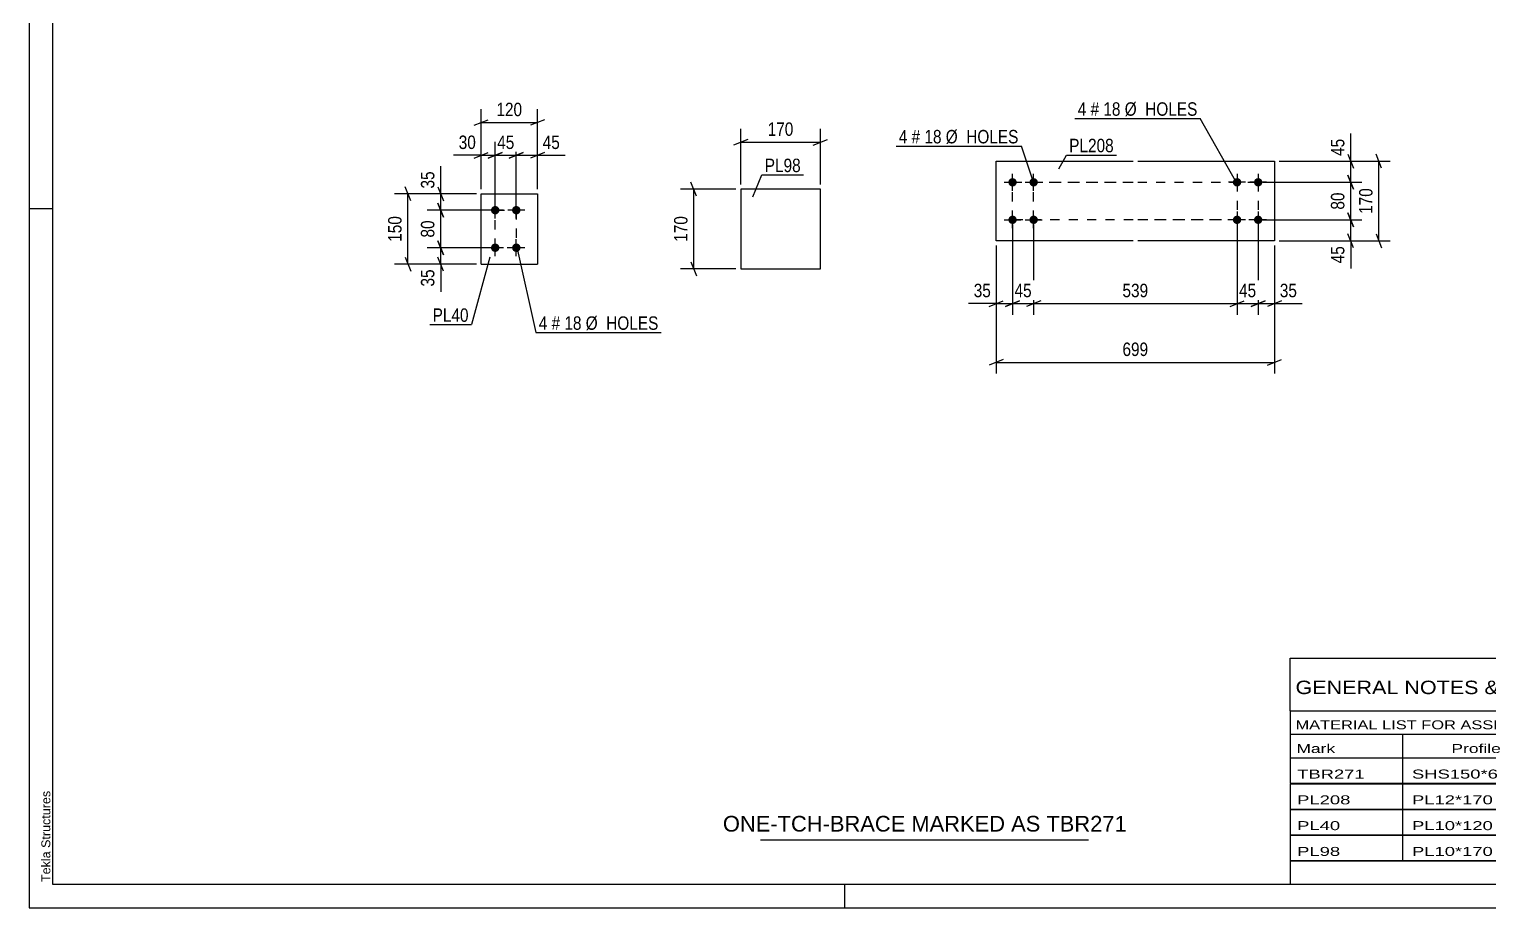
# Model space of a CAD drawing. Header units: millimetres. Extents: x 0 to 594, y 0 to 420.
# Drawn here: x 0 to 311.6, y 0 to 187.3 of the extents above; entities that cross this region are included whole.
import ezdxf

# ---------------------------------------------------------------- set-up
doc = ezdxf.new("R2010")
doc.units = ezdxf.units.MM
doc.linetypes.add('DXK_LINE_DOT2', pattern=[3.9198, 1.9599, -1.9599])
doc.styles.add('Arial', font='ARIAL.TTF', dxfattribs={"height": 0.2})
doc.styles.add('Arial Narrow', font='ARIALN.TTF', dxfattribs={"height": 0.2})

# ---------------------------------------------------------------- blocks, each defined once
blk = doc.blocks.new('Unknown-580871255-1129')
at = {"color": 5, "linetype": 'Continuous'}
for p, q in [((0, 420), (0, 0)), ((5, 415), (5, 5)), ((5, 149), (0, 149)), ((5, 5), (589, 5)), ((174, 0), (174, 5)), ((0, 0), (594, 0))]:
    blk.add_line(p, q, dxfattribs=at)
at = {"color": 174, "linetype": 'Continuous', "style": 'Arial'}
blk.add_text('Tekla Structures', height=1.9102, rotation=90, dxfattribs=at).set_placement((4.5, 5.5))
blk = doc.blocks.new('Part-580871255-3523 - 3522')
at = {"color": 2, "linetype": 'Continuous'}
for p, q in [((206.28, 159.19), (235.48, 159.19)), ((206.28, 142.19), (206.28, 159.19)), ((236.48, 159.19), (265.68, 159.19)), ((265.68, 159.19), (265.68, 142.19)), ((235.48, 142.19), (206.28, 142.19)), ((265.68, 142.19), (236.48, 142.19))]:
    blk.add_line(p, q, dxfattribs=at)
blk = doc.blocks.new('Bolt-580871255-3524 - 3522')
at = {"linetype": 'Continuous'}
for points in [[(257.68, 153.79, -1), (257.68, 155.59, -1)], [(262.18, 153.79, -1), (262.18, 155.59, -1)], [(257.68, 145.79, -1), (257.68, 147.59, -1)], [(262.18, 145.79, -1), (262.18, 147.59, -1)]]:
    blk.add_hatch(color=1, dxfattribs=at).paths.add_polyline_path(points)
at = {"color": 1, "linetype": 'Continuous'}
for p, q in [((257.68, 156.49), (257.68, 152.89)), ((262.18, 156.49), (262.18, 152.89)), ((259.48, 154.69), (255.88, 154.69)), ((263.98, 154.69), (260.38, 154.69)), ((259.48, 146.69), (255.88, 146.69)), ((257.68, 148.49), (257.68, 144.89)), ((263.98, 146.69), (260.38, 146.69)), ((262.18, 148.49), (262.18, 144.89))]:
    blk.add_line(p, q, dxfattribs=at)
blk = doc.blocks.new('Bolt-580871255-3525 - 3522')
at = {"linetype": 'Continuous'}
for points in [[(209.78, 155.59, -1), (209.78, 153.79, -1)], [(214.28, 155.59, -1), (214.28, 153.79, -1)], [(209.78, 147.59, -1), (209.78, 145.79, -1)], [(214.28, 147.59, -1), (214.28, 145.79, -1)]]:
    blk.add_hatch(color=1, dxfattribs=at).paths.add_polyline_path(points)
at = {"color": 1, "linetype": 'Continuous'}
for p, q in [((209.78, 152.89), (209.78, 156.49)), ((214.28, 152.89), (214.28, 156.49)), ((207.98, 154.69), (211.58, 154.69)), ((212.48, 154.69), (216.08, 154.69)), ((207.98, 146.69), (211.58, 146.69)), ((209.78, 144.89), (209.78, 148.49)), ((212.48, 146.69), (216.08, 146.69)), ((214.28, 144.89), (214.28, 148.49))]:
    blk.add_line(p, q, dxfattribs=at)
blk = doc.blocks.new('Part-580871255-2165 - 2159')
at = {"color": 2, "linetype": 'Continuous'}
for p, q in [((96.41, 137.24), (96.41, 152.24)), ((96.41, 152.24), (108.41, 152.24)), ((108.41, 152.24), (108.41, 137.24)), ((96.41, 137.24), (96.41, 137.24)), ((96.41, 137.24), (108.41, 137.24)), ((108.41, 137.24), (108.41, 137.24))]:
    blk.add_line(p, q, dxfattribs=at)
at = {"color": 7, "linetype": 'DXK_LINE_DOT2'}
for p, q in [((96.41, 152.24), (108.41, 152.24)), ((96.41, 137.24), (108.41, 137.24))]:
    blk.add_line(p, q, dxfattribs=at)
blk = doc.blocks.new('Bolt-580871255-2198 - 2159')
at = {"linetype": 'Continuous'}
for points in [[(99.41, 149.64), (99.6, 149.62), (99.78, 149.56), (99.94, 149.47), (100.08, 149.34), (100.19, 149.19), (100.27, 149.02), (100.31, 148.83), (100.31, 148.64), (100.27, 148.46), (100.19, 148.29), (100.08, 148.14), (99.94, 148.01), (99.78, 147.92), (99.6, 147.86), (99.41, 147.84), (99.23, 147.86), (99.05, 147.92), (98.88, 148.01), (98.74, 148.14), (98.63, 148.29), (98.56, 148.46), (98.52, 148.64), (98.52, 148.83), (98.56, 149.02), (98.63, 149.19), (98.74, 149.34), (98.88, 149.47), (99.05, 149.56), (99.23, 149.62)], [(103.91, 149.64), (104.1, 149.62), (104.28, 149.56), (104.44, 149.47), (104.58, 149.34), (104.69, 149.19), (104.77, 149.02), (104.81, 148.83), (104.81, 148.64), (104.77, 148.46), (104.69, 148.29), (104.58, 148.14), (104.44, 148.01), (104.28, 147.92), (104.1, 147.86), (103.91, 147.84), (103.73, 147.86), (103.55, 147.92), (103.38, 148.01), (103.24, 148.14), (103.13, 148.29), (103.06, 148.46), (103.02, 148.64), (103.02, 148.83), (103.06, 149.02), (103.13, 149.19), (103.24, 149.34), (103.38, 149.47), (103.55, 149.56), (103.73, 149.62)], [(99.41, 141.64), (99.6, 141.62), (99.78, 141.56), (99.94, 141.47), (100.08, 141.34), (100.19, 141.19), (100.27, 141.02), (100.31, 140.83), (100.31, 140.64), (100.27, 140.46), (100.19, 140.29), (100.08, 140.14), (99.94, 140.01), (99.78, 139.92), (99.6, 139.86), (99.41, 139.84), (99.23, 139.86), (99.05, 139.92), (98.88, 140.01), (98.74, 140.14), (98.63, 140.29), (98.56, 140.46), (98.52, 140.64), (98.52, 140.83), (98.56, 141.02), (98.63, 141.19), (98.74, 141.34), (98.88, 141.47), (99.05, 141.56), (99.23, 141.62)], [(103.91, 141.64), (104.1, 141.62), (104.28, 141.56), (104.44, 141.47), (104.58, 141.34), (104.69, 141.19), (104.77, 141.02), (104.81, 140.83), (104.81, 140.64), (104.77, 140.46), (104.69, 140.29), (104.58, 140.14), (104.44, 140.01), (104.28, 139.92), (104.1, 139.86), (103.91, 139.84), (103.73, 139.86), (103.55, 139.92), (103.38, 140.01), (103.24, 140.14), (103.13, 140.29), (103.06, 140.46), (103.02, 140.64), (103.02, 140.83), (103.06, 141.02), (103.13, 141.19), (103.24, 141.34), (103.38, 141.47), (103.55, 141.56), (103.73, 141.62)]]:
    blk.add_hatch(color=1, dxfattribs=at).paths.add_polyline_path(points)
at = {"color": 1, "linetype": 'Continuous'}
for p, q in [((99.41, 146.94), (99.41, 150.54)), ((103.91, 146.94), (103.91, 150.54)), ((101.21, 148.74), (97.61, 148.74)), ((105.71, 148.74), (102.11, 148.74)), ((101.21, 140.74), (97.61, 140.74)), ((99.41, 138.94), (99.41, 142.54)), ((105.71, 140.74), (102.11, 140.74)), ((103.91, 138.94), (103.91, 142.54))]:
    blk.add_line(p, q, dxfattribs=at)
blk = doc.blocks.new('Part-580871255-2402 - 2396')
at = {"color": 2, "linetype": 'Continuous'}
for p, q in [((168.78, 153.24), (151.78, 153.24)), ((151.78, 153.24), (151.78, 136.24)), ((168.78, 136.24), (168.78, 153.24)), ((151.78, 136.24), (168.78, 136.24))]:
    blk.add_line(p, q, dxfattribs=at)
blk = doc.blocks.new('Rectangle-580871255-3699 - 3522')
at = {"color": 1, "linetype": 'DXK_LINE_DOT2'}
for p, q in [((209.78, 154.69), (235.48, 154.69)), ((209.78, 146.69), (209.78, 154.69)), ((236.48, 154.69), (262.18, 154.69)), ((262.18, 154.69), (262.18, 146.69)), ((235.48, 146.69), (209.78, 146.69)), ((262.18, 146.69), (236.48, 146.69))]:
    blk.add_line(p, q, dxfattribs=at)
blk = doc.blocks.new('Rectangle-580871255-2382 - 2159')
at = {"color": 1, "linetype": 'DXK_LINE_DOT2'}
blk.add_lwpolyline([(99.41, 148.74), (103.91, 148.74), (103.91, 140.74), (99.41, 140.74), (99.41, 148.74)], close=True, dxfattribs=at)
blk = doc.blocks.new('Rectangle-580871255-3709 - 3522')
at = {"color": 1, "linetype": 'DXK_LINE_DOT2'}
for p, q in [((214.28, 154.69), (235.48, 154.69)), ((214.28, 146.69), (214.28, 154.69)), ((236.48, 154.69), (257.68, 154.69)), ((257.68, 154.69), (257.68, 146.69)), ((235.48, 146.69), (214.28, 146.69)), ((257.68, 146.69), (236.48, 146.69))]:
    blk.add_line(p, q, dxfattribs=at)
blk = doc.blocks.new('StraightDimension-580871255-3530 - 3522')
at = {"color": 7, "linetype": 'Continuous'}
for p, q in [((262.18, 145.69), (262.18, 126.44)), ((265.68, 141.19), (265.68, 126.44)), ((260.68, 128.24), (263.68, 129.44)), ((262.18, 128.84), (265.68, 128.84)), ((267.18, 129.44), (264.18, 128.24))]:
    blk.add_line(p, q, dxfattribs=at)
at = {"color": 0}
blk.add_wipeout([(271.06, 129.59), (271.06, 133.79), (266.2, 133.79), (266.2, 129.59)], dxfattribs=at)
at = {"color": 7, "linetype": 'Continuous'}
blk.add_line((265.68, 128.84), (271.58, 128.84), dxfattribs=at)
blk.add_line((265.68, 128.84), (271.58, 128.84), dxfattribs=at)
at = {"color": 3, "style": 'Arial Narrow'}
blk.add_text('35', height=2.863, dxfattribs=at).set_placement((266.8, 130.19))
blk = doc.blocks.new('StraightDimension-580871255-3531 - 3522')
at = {"color": 7, "linetype": 'Continuous'}
for p, q in [((257.68, 145.69), (257.68, 126.44)), ((262.18, 145.69), (262.18, 126.44)), ((256.18, 128.24), (259.18, 129.44)), ((257.68, 128.84), (262.18, 128.84)), ((263.68, 129.44), (260.68, 128.24))]:
    blk.add_line(p, q, dxfattribs=at)
at = {"color": 0}
blk.add_wipeout([(262.35, 129.59), (262.35, 133.79), (257.5, 133.79), (257.5, 129.59)], dxfattribs=at)
at = {"color": 3, "style": 'Arial Narrow'}
blk.add_text('45', height=2.863, dxfattribs=at).set_placement((258.1, 130.19))
blk = doc.blocks.new('StraightDimension-580871255-3677 - 3522')
at = {"color": 7, "linetype": 'Continuous'}
for p, q in [((266.68, 159.19), (284.32, 159.19)), ((281.32, 160.69), (282.52, 157.69)), ((281.92, 154.69), (281.92, 159.19)), ((282.52, 153.19), (281.32, 156.19)), ((263.18, 154.69), (284.32, 154.69))]:
    blk.add_line(p, q, dxfattribs=at)
at = {"color": 0}
blk.add_wipeout([(281.17, 164.57), (276.97, 164.57), (276.97, 159.71), (281.17, 159.71)], dxfattribs=at)
at = {"color": 7, "linetype": 'Continuous'}
blk.add_line((281.92, 159.19), (281.92, 165.09), dxfattribs=at)
blk.add_line((281.92, 159.19), (281.92, 165.09), dxfattribs=at)
at = {"color": 3, "style": 'Arial Narrow'}
blk.add_text('45', height=2.863, rotation=90.0002, dxfattribs=at).set_placement((280.57, 160.31))
blk = doc.blocks.new('StraightDimension-580871255-3532 - 3522')
at = {"color": 7, "linetype": 'Continuous'}
for p, q in [((214.28, 145.69), (214.28, 126.44)), ((257.68, 145.69), (257.68, 126.44)), ((215.78, 129.44), (212.78, 128.24)), ((214.28, 128.84), (257.68, 128.84)), ((256.18, 128.24), (259.18, 129.44))]:
    blk.add_line(p, q, dxfattribs=at)
at = {"color": 0}
blk.add_wipeout([(239.32, 129.59), (239.32, 133.79), (232.63, 133.79), (232.63, 129.59)], dxfattribs=at)
at = {"color": 3, "style": 'Arial Narrow'}
blk.add_text('539', height=2.863, dxfattribs=at).set_placement((233.23, 130.19))
blk = doc.blocks.new('StraightDimension-580871255-3533 - 3522')
at = {"color": 7, "linetype": 'Continuous'}
for p, q in [((209.78, 145.69), (209.78, 126.44)), ((214.28, 145.69), (214.28, 126.44)), ((208.28, 128.24), (211.28, 129.44)), ((209.78, 128.84), (214.28, 128.84)), ((215.78, 129.44), (212.78, 128.24))]:
    blk.add_line(p, q, dxfattribs=at)
at = {"color": 0}
blk.add_wipeout([(214.45, 129.59), (214.45, 133.79), (209.6, 133.79), (209.6, 129.59)], dxfattribs=at)
at = {"color": 3, "style": 'Arial Narrow'}
blk.add_text('45', height=2.863, dxfattribs=at).set_placement((210.2, 130.19))
blk = doc.blocks.new('StraightDimension-580871255-3534 - 3522')
at = {"color": 7, "linetype": 'Continuous'}
for p, q in [((209.78, 145.69), (209.78, 126.44)), ((206.28, 141.19), (206.28, 126.44)), ((204.78, 128.24), (207.78, 129.44)), ((206.28, 128.84), (209.78, 128.84)), ((211.28, 129.44), (208.28, 128.24))]:
    blk.add_line(p, q, dxfattribs=at)
at = {"color": 0}
blk.add_wipeout([(205.75, 129.59), (205.75, 133.79), (200.9, 133.79), (200.9, 129.59)], dxfattribs=at)
at = {"color": 7, "linetype": 'Continuous'}
blk.add_line((206.28, 128.84), (200.37, 128.84), dxfattribs=at)
blk.add_line((206.28, 128.84), (200.37, 128.84), dxfattribs=at)
at = {"color": 3, "style": 'Arial Narrow'}
blk.add_text('35', height=2.863, dxfattribs=at).set_placement((201.5, 130.19))
blk = doc.blocks.new('StraightDimension-580871255-3550 - 3522')
at = {"color": 7, "linetype": 'Continuous'}
for p, q in [((206.28, 141.19), (206.28, 113.9)), ((265.68, 141.19), (265.68, 113.9)), ((207.78, 116.9), (204.78, 115.7)), ((206.28, 116.3), (265.68, 116.3)), ((264.18, 115.7), (267.18, 116.9))]:
    blk.add_line(p, q, dxfattribs=at)
at = {"color": 0}
blk.add_wipeout([(239.32, 117.05), (239.32, 121.25), (232.63, 121.25), (232.63, 117.05)], dxfattribs=at)
at = {"color": 3, "style": 'Arial Narrow'}
blk.add_text('699', height=2.863, dxfattribs=at).set_placement((233.23, 117.65))
blk = doc.blocks.new('StraightDimension-580871255-3570 - 3522')
at = {"color": 7, "linetype": 'Continuous'}
for p, q in [((266.68, 159.19), (290.32, 159.19)), ((288.52, 157.69), (287.32, 160.69)), ((287.92, 142.19), (287.92, 159.19)), ((287.32, 143.69), (288.52, 140.69)), ((266.68, 142.19), (290.32, 142.19))]:
    blk.add_line(p, q, dxfattribs=at)
at = {"color": 0}
blk.add_wipeout([(287.17, 154.03), (282.97, 154.03), (282.97, 147.35), (287.17, 147.35)], dxfattribs=at)
at = {"color": 3, "style": 'Arial Narrow'}
blk.add_text('170', height=2.863, rotation=90.0002, dxfattribs=at).set_placement((286.57, 147.95))
blk = doc.blocks.new('StraightDimension-580871255-3678 - 3522')
at = {"color": 7, "linetype": 'Continuous'}
for p, q in [((281.32, 156.19), (282.52, 153.19)), ((263.18, 154.69), (284.32, 154.69)), ((281.92, 146.69), (281.92, 154.69)), ((263.18, 146.69), (284.32, 146.69)), ((282.52, 145.19), (281.32, 148.19))]:
    blk.add_line(p, q, dxfattribs=at)
at = {"color": 0}
blk.add_wipeout([(281.17, 153.12), (276.97, 153.12), (276.97, 148.26), (281.17, 148.26)], dxfattribs=at)
at = {"color": 3, "style": 'Arial Narrow'}
blk.add_text('80', height=2.863, rotation=90.0002, dxfattribs=at).set_placement((280.57, 148.86))
blk = doc.blocks.new('StraightDimension-580871255-3679 - 3522')
at = {"color": 7, "linetype": 'Continuous'}
for p, q in [((263.18, 146.69), (284.32, 146.69)), ((281.32, 148.19), (282.52, 145.19)), ((281.92, 142.19), (281.92, 146.69)), ((282.52, 140.69), (281.32, 143.69)), ((266.68, 142.19), (284.32, 142.19))]:
    blk.add_line(p, q, dxfattribs=at)
at = {"color": 0}
blk.add_wipeout([(281.17, 141.66), (276.97, 141.66), (276.97, 136.81), (281.17, 136.81)], dxfattribs=at)
at = {"color": 7, "linetype": 'Continuous'}
blk.add_line((281.92, 142.19), (281.92, 136.28), dxfattribs=at)
blk.add_line((281.92, 142.19), (281.92, 136.28), dxfattribs=at)
at = {"color": 3, "style": 'Arial Narrow'}
blk.add_text('45', height=2.863, rotation=90.0002, dxfattribs=at).set_placement((280.57, 137.41))
blk = doc.blocks.new('StraightDimension-580871255-2275 - 2159')
at = {"color": 7, "linetype": 'Continuous'}
for p, q in [((87.18, 153.74), (88.38, 150.74)), ((95.41, 152.24), (84.93, 152.24)), ((88.38, 147.24), (87.18, 150.24)), ((87.78, 148.74), (87.78, 152.24)), ((98.41, 148.74), (84.93, 148.74))]:
    blk.add_line(p, q, dxfattribs=at)
at = {"color": 0}
blk.add_wipeout([(87.03, 157.62), (82.83, 157.62), (82.83, 152.76), (87.03, 152.76)], dxfattribs=at)
at = {"color": 7, "linetype": 'Continuous'}
blk.add_line((87.78, 152.24), (87.78, 158.14), dxfattribs=at)
blk.add_line((87.78, 152.24), (87.78, 158.14), dxfattribs=at)
at = {"color": 3, "style": 'Arial Narrow'}
blk.add_text('35', height=2.863, rotation=90.0002, dxfattribs=at).set_placement((86.43, 153.36))
blk = doc.blocks.new('StraightDimension-580871255-2298 - 2159')
at = {"color": 7, "linetype": 'Continuous'}
for p, q in [((98.41, 140.74), (84.93, 140.74)), ((87.18, 142.24), (88.38, 139.24)), ((87.78, 137.24), (87.78, 140.74)), ((95.41, 137.24), (84.93, 137.24)), ((88.38, 135.74), (87.18, 138.74))]:
    blk.add_line(p, q, dxfattribs=at)
at = {"color": 0}
blk.add_wipeout([(87.03, 136.71), (82.83, 136.71), (82.83, 131.86), (87.03, 131.86)], dxfattribs=at)
at = {"color": 7, "linetype": 'Continuous'}
blk.add_line((87.78, 137.24), (87.78, 131.33), dxfattribs=at)
blk.add_line((87.78, 137.24), (87.78, 131.33), dxfattribs=at)
at = {"color": 3, "style": 'Arial Narrow'}
blk.add_text('35', height=2.863, rotation=90.0002, dxfattribs=at).set_placement((86.43, 132.46))
blk = doc.blocks.new('StraightDimension-580871255-2329 - 2159')
at = {"color": 7, "linetype": 'Continuous'}
for p, q in [((103.91, 149.74), (103.91, 163.29)), ((108.41, 153.24), (108.41, 163.29)), ((102.41, 159.84), (105.41, 161.04)), ((103.91, 160.44), (108.41, 160.44)), ((109.91, 161.04), (106.91, 159.84))]:
    blk.add_line(p, q, dxfattribs=at)
at = {"color": 0}
blk.add_wipeout([(113.79, 161.19), (113.79, 165.39), (108.94, 165.39), (108.94, 161.19)], dxfattribs=at)
at = {"color": 7, "linetype": 'Continuous'}
blk.add_line((108.41, 160.44), (114.32, 160.44), dxfattribs=at)
blk.add_line((108.41, 160.44), (114.32, 160.44), dxfattribs=at)
at = {"color": 3, "style": 'Arial Narrow'}
blk.add_text('45', height=2.863, dxfattribs=at).set_placement((109.54, 161.79))
blk = doc.blocks.new('StraightDimension-580871255-2288 - 2159')
at = {"color": 7, "linetype": 'Continuous'}
for p, q in [((87.18, 150.24), (88.38, 147.24)), ((98.41, 148.74), (84.93, 148.74)), ((87.78, 140.74), (87.78, 148.74)), ((98.41, 140.74), (84.93, 140.74)), ((88.38, 139.24), (87.18, 142.24))]:
    blk.add_line(p, q, dxfattribs=at)
at = {"color": 0}
blk.add_wipeout([(87.03, 147.17), (82.83, 147.17), (82.83, 142.31), (87.03, 142.31)], dxfattribs=at)
at = {"color": 3, "style": 'Arial Narrow'}
blk.add_text('80', height=2.863, rotation=90.0002, dxfattribs=at).set_placement((86.43, 142.91))
blk = doc.blocks.new('StraightDimension-580871255-2312 - 2159')
at = {"color": 7, "linetype": 'Continuous'}
for p, q in [((81.38, 150.74), (80.18, 153.74)), ((95.41, 152.24), (77.93, 152.24)), ((80.78, 137.24), (80.78, 152.24)), ((95.41, 137.24), (77.93, 137.24)), ((80.18, 138.74), (81.38, 135.74))]:
    blk.add_line(p, q, dxfattribs=at)
at = {"color": 0}
blk.add_wipeout([(80.03, 148.08), (75.83, 148.08), (75.83, 141.4), (80.03, 141.4)], dxfattribs=at)
at = {"color": 3, "style": 'Arial Narrow'}
blk.add_text('150', height=2.863, rotation=90.0002, dxfattribs=at).set_placement((79.43, 142))
blk = doc.blocks.new('StraightDimension-580871255-2342 - 2159')
at = {"color": 7, "linetype": 'Continuous'}
for p, q in [((99.41, 149.74), (99.41, 163.29)), ((103.91, 149.74), (103.91, 163.29)), ((97.91, 159.84), (100.91, 161.04)), ((99.41, 160.44), (103.91, 160.44)), ((105.41, 161.04), (102.41, 159.84))]:
    blk.add_line(p, q, dxfattribs=at)
at = {"color": 0}
blk.add_wipeout([(104.09, 161.19), (104.09, 165.39), (99.24, 165.39), (99.24, 161.19)], dxfattribs=at)
at = {"color": 3, "style": 'Arial Narrow'}
blk.add_text('45', height=2.863, dxfattribs=at).set_placement((99.84, 161.79))
blk = doc.blocks.new('StraightDimension-580871255-2352 - 2159')
at = {"color": 7, "linetype": 'Continuous'}
for p, q in [((96.41, 153.24), (96.41, 163.29)), ((99.41, 149.74), (99.41, 163.29)), ((94.91, 159.84), (97.91, 161.04)), ((96.41, 160.44), (99.41, 160.44)), ((100.91, 161.04), (97.91, 159.84))]:
    blk.add_line(p, q, dxfattribs=at)
at = {"color": 0}
blk.add_wipeout([(95.89, 161.19), (95.89, 165.39), (91.03, 165.39), (91.03, 161.19)], dxfattribs=at)
at = {"color": 7, "linetype": 'Continuous'}
blk.add_line((96.41, 160.44), (90.51, 160.44), dxfattribs=at)
blk.add_line((96.41, 160.44), (90.51, 160.44), dxfattribs=at)
at = {"color": 3, "style": 'Arial Narrow'}
blk.add_text('30', height=2.863, dxfattribs=at).set_placement((91.63, 161.79))
blk = doc.blocks.new('StraightDimension-580871255-2366 - 2159')
at = {"color": 7, "linetype": 'Continuous'}
for p, q in [((96.41, 153.24), (96.41, 170.29)), ((108.41, 153.24), (108.41, 170.29)), ((94.91, 166.84), (97.91, 168.04)), ((96.41, 167.44), (108.41, 167.44)), ((109.91, 168.04), (106.91, 166.84))]:
    blk.add_line(p, q, dxfattribs=at)
at = {"color": 0}
blk.add_wipeout([(105.76, 168.19), (105.76, 172.39), (99.07, 172.39), (99.07, 168.19)], dxfattribs=at)
at = {"color": 3, "style": 'Arial Narrow'}
blk.add_text('120', height=2.863, dxfattribs=at).set_placement((99.67, 168.79))
blk = doc.blocks.new('StraightDimension-580871255-2404 - 2396')
at = {"color": 7, "linetype": 'Continuous'}
for p, q in [((151.78, 154.24), (151.78, 166.09)), ((168.78, 154.24), (168.78, 166.09)), ((153.28, 163.84), (150.28, 162.64)), ((151.78, 163.24), (168.78, 163.24)), ((167.28, 162.64), (170.28, 163.84))]:
    blk.add_line(p, q, dxfattribs=at)
at = {"color": 0}
blk.add_wipeout([(163.62, 163.99), (163.62, 168.19), (156.94, 168.19), (156.94, 163.99)], dxfattribs=at)
at = {"color": 3, "style": 'Arial Narrow'}
blk.add_text('170', height=2.863, dxfattribs=at).set_placement((157.54, 164.59))
blk = doc.blocks.new('StraightDimension-580871255-2415 - 2396')
at = {"color": 7, "linetype": 'Continuous'}
for p, q in [((150.78, 153.24), (138.93, 153.24)), ((142.38, 151.74), (141.18, 154.74)), ((141.78, 136.24), (141.78, 153.24)), ((141.18, 137.74), (142.38, 134.74)), ((150.78, 136.24), (138.93, 136.24))]:
    blk.add_line(p, q, dxfattribs=at)
at = {"color": 0}
blk.add_wipeout([(141.03, 148.08), (136.83, 148.08), (136.83, 141.4), (141.03, 141.4)], dxfattribs=at)
at = {"color": 3, "style": 'Arial Narrow'}
blk.add_text('170', height=2.863, rotation=90.0002, dxfattribs=at).set_placement((140.43, 142))
blk = doc.blocks.new('Unknown-580871255-4392')
at = {"color": 7, "linetype": 'Continuous'}
for p, q in [((269, 53.25), (429, 53.25)), ((269, 42), (269, 53.25)), ((429, 53.25), (429, 42)), ((269, 42), (429, 42)), ((269, 42), (269, 37)), ((429, 42), (429, 37)), ((269, 37), (429, 37)), ((269, 37), (269, 32)), ((293, 37), (293, 32)), ((328.5, 37), (328.5, 32)), ((354.5, 37), (354.5, 32)), ((367.5, 37), (367.5, 32)), ((385, 37), (385, 32)), ((407, 37), (407, 32)), ((429, 37), (429, 32)), ((269, 32), (429, 32)), ((269, 31.95), (269, 26.55)), ((269, 31.95), (429, 31.95)), ((293, 32), (293, 26.5)), ((328.5, 32), (328.5, 26.5)), ((354.5, 32), (354.5, 26.5)), ((367.5, 32), (367.5, 26.5)), ((385, 32), (385, 26.5)), ((407, 32), (407, 26.5)), ((429, 31.95), (429, 26.55)), ((269, 26.55), (429, 26.55)), ((269, 26.45), (269, 21.05)), ((269, 26.45), (429, 26.45)), ((293, 26.5), (293, 21)), ((328.5, 26.5), (328.5, 21)), ((354.5, 26.5), (354.5, 21)), ((367.5, 26.5), (367.5, 21)), ((385, 26.5), (385, 21)), ((407, 26.5), (407, 21)), ((429, 26.45), (429, 21.05)), ((269, 21.05), (429, 21.05)), ((269, 20.95), (269, 15.55)), ((269, 20.95), (429, 20.95)), ((293, 21), (293, 15.5)), ((328.5, 21), (328.5, 15.5)), ((354.5, 21), (354.5, 15.5)), ((367.5, 21), (367.5, 15.5)), ((385, 21), (385, 15.5)), ((407, 21), (407, 15.5)), ((429, 20.95), (429, 15.55)), ((269, 15.55), (429, 15.55)), ((269, 15.45), (269, 10.05)), ((269, 15.45), (429, 15.45)), ((293, 15.5), (293, 10)), ((328.5, 15.5), (328.5, 10)), ((354.5, 15.5), (354.5, 10)), ((367.5, 15.5), (367.5, 10)), ((385, 15.5), (385, 10)), ((407, 15.5), (407, 10)), ((429, 15.45), (429, 10.05)), ((269, 10.05), (429, 10.05)), ((269, 10), (429, 10)), ((269, 10), (269, 5)), ((385, 10), (385, 5)), ((407, 10), (407, 5)), ((429, 10), (429, 5)), ((269, 5), (429, 5))]:
    blk.add_line(p, q, dxfattribs=at)
at = {"color": 7, "style": 'Arial Narrow'}
for s, height, width, p in [('GENERAL NOTES & WELD DETAILS :', 2.8633, 1.4, (270.15, 45.56)), ('REFER TYP DRAWING TYP-01', 1.9089, 1.6, (353.7, 45.66)), ("MATERIAL LIST FOR ASSEMBLY MK'D", 1.9089, 1.6, (270.15, 38.06)), ('TBR271', 1.909, 1.794707, (361.59, 37.97)), ('1', 1.91, 1.794707, (391.08, 38.06)), ('No. Required', 1.9089, 1.6, (400.41, 38.06)), ('Mark', 1.909, 1.7, (270.34, 33)), ('Profile', 1.909, 1.7, (303.41, 33)), ('Material', 1.909, 1.7, (333.54, 33.06)), ('No.', 1.909, 1.7, (358.5, 33.06)), ('Length', 1.909, 1.7, (369, 33.06)), ('Area', 1.909, 1.7, (391.5, 33.06)), ('Weight', 1.909, 1.7, (411, 33.06))]:
    blk.add_text(s, height=height, dxfattribs=dict(at, width=width)).set_placement(p)
at = {"color": 7, "linetype": 'Continuous', "style": 'Arial Narrow'}
for s, height, width, p in [('TBR271', 1.909, 1.794707, (270.5, 27.56)), ('SHS150*6', 1.909, 1.794707, (295, 27.56)), ('E350', 1.909, 1.794707, (334.74, 27.56)), ('1', 1.91, 1.794707, (358.86, 27.56)), ('5388', 1.909, 1.794707, (371.58, 27.56)), ('3.2', 1.909, 1.794707, (395.32, 27.56)), ('145.8', 1.909, 1.794707, (411.96, 27.56)), ('PL208', 1.909, 1.794707, (270.5, 22.06)), ('PL12*170', 1.909, 1.794707, (295, 22.06)), ('E350', 1.909, 1.794707, (334.74, 22.06)), ('1', 1.91, 1.794707, (358.86, 22.06)), ('699', 1.909, 1.794707, (373.77, 22.06)), ('0.3', 1.909, 1.794707, (395.32, 22.06)), ('11.2', 1.909, 1.794707, (414.14, 22.06)), ('PL40', 1.909, 1.794707, (270.5, 16.56)), ('PL10*120', 1.909, 1.794707, (295, 16.56)), ('E350', 1.909, 1.794707, (334.74, 16.56)), ('4', 1.91, 1.794707, (358.86, 16.56)), ('150', 1.909, 1.794707, (373.77, 16.56)), ('0.0', 1.909, 1.794707, (395.32, 16.56)), ('5.7', 1.909, 1.794707, (416.33, 16.56)), ('PL98', 1.909, 1.794707, (270.5, 11.06)), ('PL10*170', 1.909, 1.794707, (295, 11.06)), ('E350', 1.909, 1.794707, (334.74, 11.06)), ('2', 1.91, 1.794707, (358.86, 11.06)), ('170', 1.909, 1.794707, (373.77, 11.06)), ('0.1', 1.909, 1.794707, (395.32, 11.06)), ('4.5', 1.909, 1.794707, (416.33, 11.06)), ('Total', 1.909, 1.7, (371.33, 6.5)), ('3.8', 1.909, 1.794707, (394.83, 6.5)), ('167.2', 1.909, 1.794707, (411.96, 6.5))]:
    blk.add_text(s, height=height, dxfattribs=dict(at, width=width)).set_placement(p)
blk = doc.blocks.new('Unknown-580871255-4393')
at = {"color": 7, "linetype": 'Continuous'}
blk.add_line((156, 14.5), (226, 14.5), dxfattribs=at)
at = {"color": 7, "style": 'Arial'}
blk.add_text('ONE-TCH-BRACE MARKED AS TBR271', height=3.3428, dxfattribs=at).set_placement((147.99, 16.25))
blk = doc.blocks.new('Mark-580871255-3576 - 3522')
at = {"color": 0}
blk.add_wipeout([(225.52, 168.88), (225.52, 171.88), (223.69, 171.88), (223.69, 168.88)], dxfattribs=at)
blk.add_wipeout([(225.52, 168.88), (225.52, 171.88), (223.69, 171.88), (223.69, 168.88)], dxfattribs=at)
blk.add_wipeout([(228.25, 168.88), (228.25, 171.88), (226.42, 171.88), (226.42, 168.88)], dxfattribs=at)
blk.add_wipeout([(228.25, 168.88), (228.25, 171.88), (226.42, 171.88), (226.42, 168.88)], dxfattribs=at)
at = {"color": 3, "style": 'Arial Narrow'}
blk.add_text('4', height=2.86, dxfattribs=at).set_placement((223.69, 168.88))
at = {"color": 0}
blk.add_wipeout([(232.81, 168.88), (232.81, 171.88), (229.15, 171.88), (229.15, 168.88)], dxfattribs=at)
blk.add_wipeout([(232.81, 168.88), (232.81, 171.88), (229.15, 171.88), (229.15, 168.88)], dxfattribs=at)
at = {"color": 3, "style": 'Arial Narrow'}
blk.add_text('#', height=2.86, dxfattribs=at).set_placement((226.42, 168.88))
at = {"color": 0}
blk.add_wipeout([(249.23, 168.88), (249.23, 171.88), (233.71, 171.88), (233.71, 168.88)], dxfattribs=at)
blk.add_wipeout([(249.23, 168.88), (249.23, 171.88), (233.71, 171.88), (233.71, 168.88)], dxfattribs=at)
at = {"color": 7, "linetype": 'Continuous'}
for p in [(223.09, 168.28), (257.68, 154.38)]:
    blk.add_line(p, (249.83, 168.28), dxfattribs=at)
at = {"color": 3, "style": 'Arial Narrow'}
for s, p in [('18', (229.15, 168.88)), ('Ø  HOLES', (233.71, 168.88))]:
    blk.add_text(s, height=2.863, dxfattribs=at).set_placement(p)
blk = doc.blocks.new('Mark-580871255-3573 - 3522')
at = {"color": 0}
blk.add_wipeout([(231.37, 161.1), (231.37, 164.1), (221.87, 164.1), (221.87, 161.1)], dxfattribs=at)
blk.add_wipeout([(231.37, 161.1), (231.37, 164.1), (221.87, 164.1), (221.87, 161.1)], dxfattribs=at)
at = {"color": 30, "linetype": 'Continuous'}
for p, q in [((219.68, 157.58), (221.27, 160.5)), ((221.27, 160.5), (231.97, 160.5))]:
    blk.add_line(p, q, dxfattribs=at)
at = {"color": 3, "style": 'Arial Narrow'}
blk.add_text('PL208', height=2.863, dxfattribs=at).set_placement((221.87, 161.1))
blk = doc.blocks.new('Mark-580871255-3577 - 3522')
at = {"color": 0}
blk.add_wipeout([(187.35, 162.99), (187.35, 165.99), (185.52, 165.99), (185.52, 162.99)], dxfattribs=at)
blk.add_wipeout([(187.35, 162.99), (187.35, 165.99), (185.52, 165.99), (185.52, 162.99)], dxfattribs=at)
blk.add_wipeout([(190.08, 162.99), (190.08, 165.99), (188.25, 165.99), (188.25, 162.99)], dxfattribs=at)
blk.add_wipeout([(190.08, 162.99), (190.08, 165.99), (188.25, 165.99), (188.25, 162.99)], dxfattribs=at)
at = {"color": 3, "style": 'Arial Narrow'}
blk.add_text('4', height=2.86, dxfattribs=at).set_placement((185.52, 162.99))
at = {"color": 0}
blk.add_wipeout([(194.63, 162.99), (194.63, 165.99), (190.98, 165.99), (190.98, 162.99)], dxfattribs=at)
blk.add_wipeout([(194.63, 162.99), (194.63, 165.99), (190.98, 165.99), (190.98, 162.99)], dxfattribs=at)
at = {"color": 3, "style": 'Arial Narrow'}
blk.add_text('#', height=2.86, dxfattribs=at).set_placement((188.25, 162.99))
at = {"color": 0}
blk.add_wipeout([(211.06, 162.99), (211.06, 165.99), (195.53, 165.99), (195.53, 162.99)], dxfattribs=at)
blk.add_wipeout([(211.06, 162.99), (211.06, 165.99), (195.53, 165.99), (195.53, 162.99)], dxfattribs=at)
at = {"color": 7, "linetype": 'Continuous'}
for p in [(184.92, 162.39), (214.28, 154.69)]:
    blk.add_line(p, (211.66, 162.39), dxfattribs=at)
at = {"color": 3, "style": 'Arial Narrow'}
for s, p in [('18', (190.98, 162.99)), ('Ø  HOLES', (195.53, 162.99))]:
    blk.add_text(s, height=2.863, dxfattribs=at).set_placement(p)
blk = doc.blocks.new('Mark-580871255-2161 - 2159')
at = {"color": 0}
blk.add_wipeout([(93.74, 124.94), (93.74, 127.94), (86.06, 127.94), (86.06, 124.94)], dxfattribs=at)
blk.add_wipeout([(93.74, 124.94), (93.74, 127.94), (86.06, 127.94), (86.06, 124.94)], dxfattribs=at)
at = {"color": 30, "linetype": 'Continuous'}
for p in [(98.26, 138.74), (85.46, 124.34)]:
    blk.add_line(p, (94.34, 124.34), dxfattribs=at)
at = {"color": 3, "style": 'Arial Narrow'}
blk.add_text('PL40', height=2.863, dxfattribs=at).set_placement((86.06, 124.94))
blk = doc.blocks.new('Mark-580871255-2194 - 2159')
at = {"color": 0}
blk.add_wipeout([(110.54, 123.24), (110.54, 126.24), (108.71, 126.24), (108.71, 123.24)], dxfattribs=at)
blk.add_wipeout([(110.54, 123.24), (110.54, 126.24), (108.71, 126.24), (108.71, 123.24)], dxfattribs=at)
at = {"color": 7, "linetype": 'Continuous'}
blk.add_line((104.03, 140.89), (108.11, 122.64), dxfattribs=at)
at = {"color": 0}
blk.add_wipeout([(113.27, 123.24), (113.27, 126.24), (111.44, 126.24), (111.44, 123.24)], dxfattribs=at)
blk.add_wipeout([(113.27, 123.24), (113.27, 126.24), (111.44, 126.24), (111.44, 123.24)], dxfattribs=at)
at = {"color": 3, "style": 'Arial Narrow'}
blk.add_text('4', height=2.86, dxfattribs=at).set_placement((108.71, 123.24))
at = {"color": 0}
blk.add_wipeout([(117.82, 123.24), (117.82, 126.24), (114.17, 126.24), (114.17, 123.24)], dxfattribs=at)
blk.add_wipeout([(117.82, 123.24), (117.82, 126.24), (114.17, 126.24), (114.17, 123.24)], dxfattribs=at)
at = {"color": 3, "style": 'Arial Narrow'}
blk.add_text('#', height=2.86, dxfattribs=at).set_placement((111.44, 123.24))
at = {"color": 0}
blk.add_wipeout([(134.25, 123.24), (134.25, 126.24), (118.72, 126.24), (118.72, 123.24)], dxfattribs=at)
blk.add_wipeout([(134.25, 123.24), (134.25, 126.24), (118.72, 126.24), (118.72, 123.24)], dxfattribs=at)
at = {"color": 7, "linetype": 'Continuous'}
blk.add_line((108.11, 122.64), (134.85, 122.64), dxfattribs=at)
at = {"color": 3, "style": 'Arial Narrow'}
for s, p in [('18', (114.17, 123.24)), ('Ø  HOLES', (118.72, 123.24))]:
    blk.add_text(s, height=2.863, dxfattribs=at).set_placement(p)
blk = doc.blocks.new('Mark-580871255-2398 - 2396')
at = {"color": 0}
blk.add_wipeout([(164.59, 156.86), (164.59, 159.86), (156.92, 159.86), (156.92, 156.86)], dxfattribs=at)
blk.add_wipeout([(164.59, 156.86), (164.59, 159.86), (156.92, 159.86), (156.92, 156.86)], dxfattribs=at)
at = {"color": 30, "linetype": 'Continuous'}
for p, q in [((154.35, 151.58), (156.32, 156.26)), ((156.32, 156.26), (165.19, 156.26))]:
    blk.add_line(p, q, dxfattribs=at)
at = {"color": 3, "style": 'Arial Narrow'}
blk.add_text('PL98', height=2.863, dxfattribs=at).set_placement((156.92, 156.86))

msp = doc.modelspace()

# ---------------------------------------------------------------- block references
for name in ['Unknown-580871255-1129', 'Part-580871255-3523 - 3522', 'Bolt-580871255-3525 - 3522', 'Bolt-580871255-3524 - 3522', 'Part-580871255-2402 - 2396', 'Rectangle-580871255-3699 - 3522', 'Rectangle-580871255-3709 - 3522', 'Part-580871255-2165 - 2159', 'Bolt-580871255-2198 - 2159', 'Rectangle-580871255-2382 - 2159', 'Unknown-580871255-4392', 'Unknown-580871255-4393']:
    msp.add_blockref(name, (0, 0))

# ---------------------------------------------------------------- next in the draw order: block references
for name in ['Mark-580871255-3576 - 3522', 'StraightDimension-580871255-2329 - 2159', 'StraightDimension-580871255-2404 - 2396', 'Mark-580871255-3577 - 3522', 'StraightDimension-580871255-3677 - 3522', 'StraightDimension-580871255-2275 - 2159', 'StraightDimension-580871255-3530 - 3522', 'StraightDimension-580871255-2298 - 2159', 'Mark-580871255-2194 - 2159']:
    msp.add_blockref(name, (0, 0))

# ---------------------------------------------------------------- next in the draw order: block references
for name in ['Mark-580871255-3573 - 3522', 'Mark-580871255-2398 - 2396', 'StraightDimension-580871255-2415 - 2396', 'StraightDimension-580871255-2288 - 2159', 'StraightDimension-580871255-3531 - 3522']:
    msp.add_blockref(name, (0, 0))

# ---------------------------------------------------------------- next in the draw order: block references
for name in ['StraightDimension-580871255-2342 - 2159', 'StraightDimension-580871255-2312 - 2159', 'StraightDimension-580871255-3532 - 3522']:
    msp.add_blockref(name, (0, 0))

# ---------------------------------------------------------------- next in the draw order: block references
for name in ['StraightDimension-580871255-2352 - 2159', 'StraightDimension-580871255-3533 - 3522', 'Mark-580871255-2161 - 2159']:
    msp.add_blockref(name, (0, 0))

# ---------------------------------------------------------------- next in the draw order: block references
for name in ['StraightDimension-580871255-2366 - 2159', 'StraightDimension-580871255-3534 - 3522']:
    msp.add_blockref(name, (0, 0))

# ---------------------------------------------------------------- next in the draw order: block references
msp.add_blockref('StraightDimension-580871255-3550 - 3522', (0, 0))

# ---------------------------------------------------------------- next in the draw order: block references
msp.add_blockref('StraightDimension-580871255-3570 - 3522', (0, 0))

# ---------------------------------------------------------------- next in the draw order: block references
msp.add_blockref('StraightDimension-580871255-3678 - 3522', (0, 0))

# ---------------------------------------------------------------- next in the draw order: block references
msp.add_blockref('StraightDimension-580871255-3679 - 3522', (0, 0))

doc.saveas('drawing.dxf')
